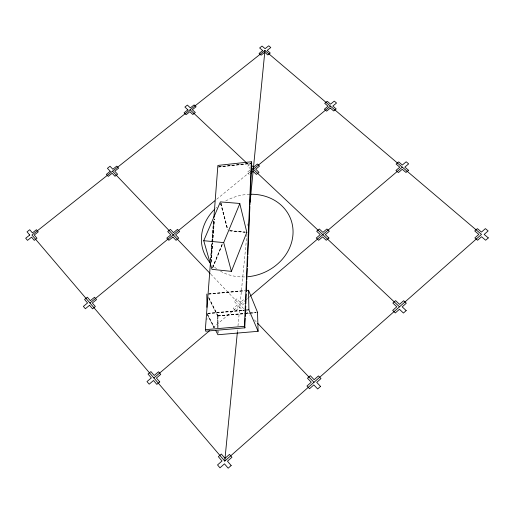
<?xml version="1.0" encoding="UTF-8"?>
<svg xmlns="http://www.w3.org/2000/svg" width="514" height="514" viewBox="0 0 514 514"><rect width="100%" height="100%" fill="white"/><g stroke="black" fill="none" stroke-linecap="round" stroke-linejoin="round"><path stroke-width="0.39" stroke-dasharray="2.57 1.93" d="M210.477 259.904L213.483 220.66M210.663 259.917L212.006 242.3M212.07 241.496L213.657 220.679M210.727 261.536L212.128 243.109M212.372 239.916L213.837 220.686M210.849 262.217L212.314 242.993M212.372 242.197L214.139 218.97M211.036 262.224L212.494 243.006M212.552 242.203L214.312 218.983M206.859 319.888L206.981 318.288M211.222 262.236L212.674 243.013M212.738 242.216L214.492 218.99M237.339 332.481L237.648 329.288M237.963 326.088L246.951 234.223M247.812 225.434L247.973 223.841M212.68 267.087L222.305 243.687M212.552 267.884L222.472 243.758M212.725 267.955L222.646 243.822M217.93 316.014L244.054 313.797M244.388 309.923L243.276 310.867L239.807 307.231L235.643 310.764L233.343 308.342L237.507 304.815L234.069 301.21L236.832 298.865L240.276 302.47L244.42 298.955M213.149 327.662L244.908 300.716M245.519 300.202L247.343 298.653M247.947 298.133L249.778 296.584M244.356 303.369L242.576 304.879L244.066 306.434M249.753 164.557L247.697 166.24L249.855 168.277M249.83 170.198L247.067 172.466L249.232 174.516M216.677 199.252L250.209 171.804M218.244 166.761L250.864 163.189M219.054 166.844L250.877 163.362M218.277 167.101L250.896 163.529M208.491 293.802L244.446 290.519M208.504 293.995L244.465 290.712M208.523 294.188L244.484 290.905M207.714 313.283L244.137 310.058M207.727 313.476L244.156 310.25M207.746 313.668L244.169 310.45M217.769 315.737L244.022 313.424M244.818 313.354L256.749 312.306M217.82 315.898L244.041 313.611M244.837 313.54L249.611 313.122M250.402 313.052L255.972 312.563M244.85 313.726L249.624 313.302M250.421 313.232L255.991 312.743M230.266 230.625L245.229 231.981M229.462 230.735L245.21 232.161M229.443 230.914L245.191 232.347M246.932 163.259L249.83 165.99M210.766 274.18L243.906 308.895M246.662 311.786L249.971 315.249M254.391 319.875L257.148 322.766M207.47 314.157L214.422 327.534M207.669 314.953L214.261 327.624M206.769 313.636L214.094 327.72M208.838 298.435L217.621 316.001M208.832 297.574L217.955 315.84M208.665 297.651L217.788 315.917L217.872 327.636M220.975 203.39L227.657 228.993M220.795 203.441L227.484 229.038M220.615 203.486L227.509 229.861M217.968 315.917L218.052 327.636M218.077 330.759L218.09 333.104M217.891 330.759L217.91 333.104M217.602 315.917L217.685 327.636M244.555 276.93A46.523 40.574 -20.5 0 1 220.532 271.238M216.657 268.758A46.523 40.574 -20.5 0 1 212.603 265.385M215.617 208.337A46.523 40.574 -20.5 0 1 216.792 207.264M220.288 204.456A46.523 40.574 -20.5 0 1 221.868 203.345M225.717 200.974A46.523 40.574 -20.5 0 1 249.155 194.298"/><path stroke-width="0.77" d="M205.973 331.157L245.017 327.816M244.748 327.836L245.262 318.108M245.326 316.508L245.763 306.074M245.859 303.671L246.257 294.04M246.36 291.637L246.791 281.203M246.855 279.603L247.324 268.372M247.388 266.766L247.819 256.338M247.889 254.732L249.881 206.596M249.945 204.99L251.674 163.272L251.333 161.756L217.878 165.424L213.901 217.473M244.889 327.675L244.452 326.217L251.333 161.756M246.842 232.289L231.403 271.373L211.954 269.349L203.743 240.713L220.39 201.886L239.749 203.46L246.842 232.328M205.818 331.093L205.349 329.583L210.419 263.117M224.746 461.09L481.502 234.416L264.935 50.494L31.99 235.033L224.746 461.09L237.339 332.481M249.534 207.862L249.688 206.268M250.08 202.272L264.935 50.494M231.403 271.373L223.686 242.602L239.845 203.557M205.497 329.66L244.606 326.294M153.872 377.97L209.487 330.778M250.382 296.07L402.301 167.159M250.896 173.154L253.106 171.342L256.377 174.426L258.96 172.306L255.689 169.228L259.551 166.067L257.373 164.03L253.518 167.185L251.352 165.155M89.944 302.997L214.813 200.781M250.826 171.297L330.438 106.128M248.821 309.762L245.737 310.115M206.827 294.066L206.924 307.333M248.532 290.423L248.904 309.833L258.131 331.312L217.904 334.736L215.719 330.444M257.52 312.351L258.105 331.247M257.61 312.493L248.538 290.275M246.065 290.571L248.468 290.269M203.743 240.713L223.686 242.602M190.096 109.784L246.354 162.713M251.571 167.628L399.494 306.813M112.502 171.252L210.213 273.602M257.7 323.345L313.99 382.307M249.952 194.266A46.523 40.574 -20.5 0 1 293.044 232.823A46.523 40.574 -20.5 0 1 247.896 276.725M210.528 263.245A46.523 40.574 -20.5 0 1 214.473 209.436M231.165 465.536L228.171 468.19L224.477 463.853L219.979 467.83L217.538 464.939L222.029 460.974L218.366 456.676L221.354 454.048L225.016 458.334L229.495 454.389L231.955 457.248L227.471 461.206L231.165 465.536M320.55 386.406L317.678 388.95L313.836 384.909L309.524 388.719L306.974 386.027L311.278 382.23L307.468 378.227L310.327 375.715L314.144 379.705L318.429 375.92L320.993 378.587L316.701 382.377L320.55 386.406M406.188 310.597L403.432 313.032L399.449 309.274L395.317 312.923L392.677 310.417L396.802 306.781L392.85 303.054L395.587 300.645L399.545 304.359L403.657 300.735L406.311 303.215L402.192 306.845L406.188 310.597M488.3 237.905L485.659 240.244L481.547 236.742L477.59 240.244L474.859 237.911L478.817 234.423L474.743 230.953L477.371 228.634L481.451 232.097L485.396 228.614L488.133 230.927L484.182 234.416L488.3 237.905M159.745 381.928L156.847 384.388L153.532 380.488L149.195 384.17L146.991 381.574L151.328 377.899L148.032 374.031L150.91 371.596L154.213 375.451L158.53 371.789L160.741 374.365L156.417 378.034L159.745 381.928M328.915 238.014L326.249 240.282L322.651 236.89L318.654 240.289L316.264 238.027L320.261 234.635L316.688 231.268L319.342 229.026L322.921 232.379L326.904 229.006L329.301 231.249L325.311 234.628L328.915 238.014M408.546 170.282L405.983 172.46L402.263 169.292L398.414 172.563L395.947 170.449L399.789 167.191L396.101 164.05L398.652 161.891L402.346 165.026L406.176 161.775L408.656 163.87L404.82 167.121L408.546 170.282M89.545 305.31L85.363 308.741L83.371 306.389L87.553 302.964L84.579 299.469L87.354 297.195L90.335 300.69L94.505 297.278L96.51 299.604L92.334 303.022L95.341 306.543L92.546 308.837L89.545 305.31M172.91 237.031L168.881 240.327L166.799 238.13L170.821 234.84L167.705 231.57L170.378 229.385L173.501 232.649L177.51 229.372L179.604 231.544L175.589 234.834L178.737 238.123L176.051 240.327L172.91 237.031M330.322 108.101L326.589 111.159L324.347 109.238L328.073 106.186L324.719 103.333L327.193 101.303L330.56 104.156L334.273 101.117L336.529 103.018L332.809 106.064L336.195 108.936L333.708 110.979L330.322 108.101M29.741 235.033L25.7 238.233L27.505 240.366L31.553 237.16L34.277 240.366L36.976 238.226L34.245 235.026L38.274 231.833L36.455 229.713L32.427 232.906L29.722 229.732L27.036 231.853L29.741 235.033M110.253 171.284L106.359 174.368L108.255 176.366L112.155 173.276L115.014 176.276L117.61 174.214L114.75 171.22L118.631 168.142L116.729 166.157L112.849 169.234L110.002 166.26L107.42 168.309L110.253 171.284M187.861 109.842L184.102 112.81L186.081 114.68L189.839 111.705L192.814 114.513L195.32 112.527L192.339 109.72L196.085 106.751L194.099 104.901L190.353 107.863L187.398 105.081L184.899 107.053L187.861 109.842M262.705 50.578L259.082 53.443L261.131 55.197L264.755 52.325L267.845 54.953L270.268 53.032L267.171 50.411L270.782 47.545L268.726 45.81L265.115 48.669L262.044 46.067L259.634 47.969L262.705 50.578"/></g></svg>
